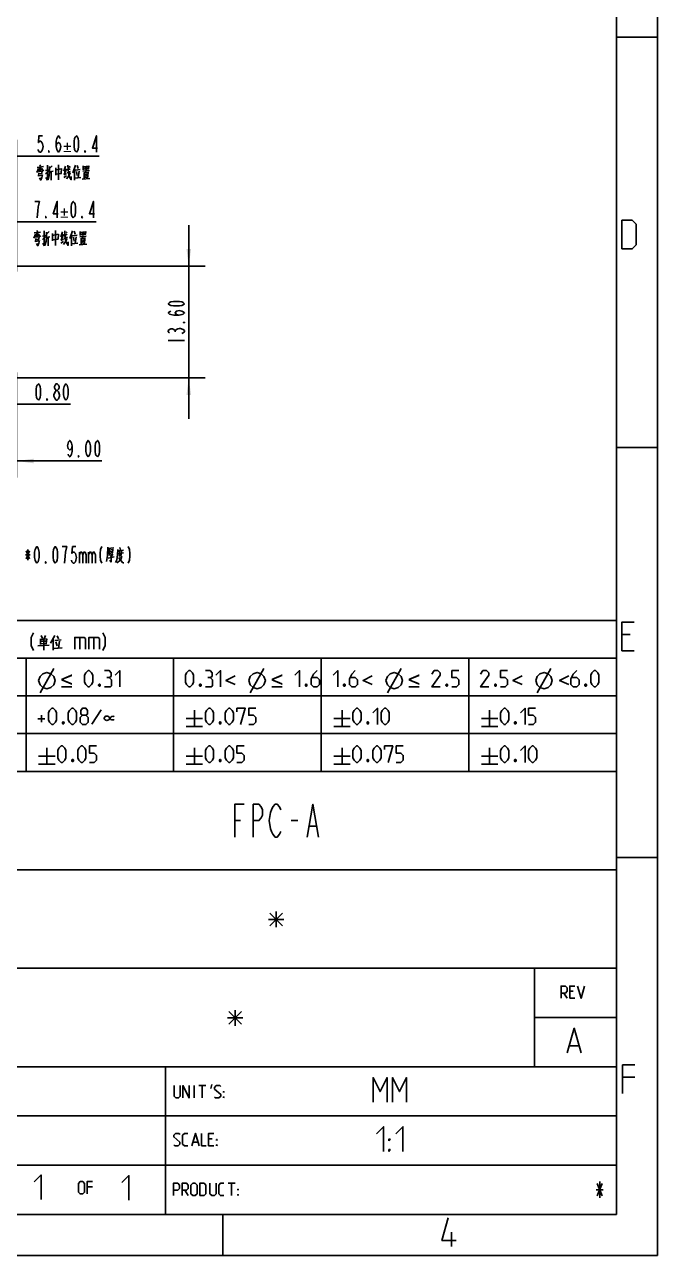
# Model space of a CAD drawing. Header units: millimetres. Extents: x 0 to 210, y 0 to 297.
# Drawn here: x 132.8 to 210, y 0 to 150 of the extents above; entities that cross this region are included whole.
import ezdxf

# ---------------------------------------------------------------- set-up
doc = ezdxf.new("R2010")
doc.units = ezdxf.units.MM
doc.header["$LTSCALE"] = 19.36
doc.layers.get('0').update_dxf_attribs({"linetype": 'CONTINUOUS'})
doc.styles.get("Standard").update_dxf_attribs({"font": 'SIMPLEX.SHX', "width": 0.56})
doc.dimstyles.new('DIMSTYLE_3', dxfattribs={"dimtxt": 2, "dimasz": 2.1, "dimexe": 2, "dimexo": 0.35, "dimgap": 0.5, "dimtad": 1, "dimzin": 0, "dimdsep": 46, "dimtxsty": 'STANDARD', "dimblk": '_FILLED', "dimblk1": '_FILLED', "dimblk2": '_FILLED', "dimcen": 0.09, "dimazin": 0, "dimtp": 0.01, "dimtm": 0.01, "dimtfac": 1, "dimtofl": 0, "dimtmove": 0, "dimatfit": 3, "dimldrblk": '_FILLED', "dimfxl": 1, "dimtolj": 1, "dimtzin": 0, "dimarcsym": 0})
doc.dimstyles.new('DIMSTYLE_5', dxfattribs={"dimtxt": 2, "dimasz": 2.1, "dimexe": 2, "dimexo": 0.35, "dimgap": 0.5, "dimtad": 1, "dimdec": 1, "dimzin": 0, "dimdsep": 46, "dimtxsty": 'STANDARD', "dimblk": '_FILLED', "dimblk1": '_FILLED', "dimblk2": '_FILLED', "dimcen": 0.09, "dimazin": 0, "dimtol": 1, "dimtp": 0.4, "dimtm": 0.4, "dimtfac": 1, "dimtdec": 1, "dimtofl": 0, "dimtmove": 0, "dimatfit": 3, "dimldrblk": '_FILLED', "dimfxl": 1, "dimtolj": 1, "dimtzin": 0, "dimarcsym": 0})

# ---------------------------------------------------------------- blocks, each defined once
blk = doc.blocks.new('_FILLED')
at = {"color": 0, "linetype": 'BYBLOCK'}
blk.add_solid([(0, 0), (-1, 0.133), (-1, -0.133)], dxfattribs=at)
blk = doc.blocks.new('*D2')
at = {"color": 2}
for p, q in [((152.84, 120.58), (152.84, 125.58)), ((152.84, 125.58), (152.84, 113.78)), ((131.18, 120.58), (154.84, 120.58)), ((152.84, 101.98), (152.84, 113.78)), ((131.18, 106.98), (154.84, 106.98)), ((152.84, 106.98), (152.84, 101.98))]:
    blk.add_line(p, q, dxfattribs=at)
at = {"color": 2, "xscale": 2.1, "yscale": 2.1, "zscale": 2.1}
for p, rotation in [((152.84, 120.58), 270), ((152.84, 106.98), 90)]:
    blk.add_blockref('_FILLED', p, dxfattribs=dict(at, rotation=rotation))
blk = doc.blocks.new('*D18')
at = {"color": 2}
for p, q in [((126.18, 122.14), (126.18, 135.99)), ((131.83, 119.93), (131.83, 135.99)), ((126.18, 133.99), (129, 133.99)), ((131.83, 133.99), (129, 133.99)), ((129, 133.99), (141.93, 133.99))]:
    blk.add_line(p, q, dxfattribs=at)
at = {"color": 2, "xscale": 2.1, "yscale": 2.1, "zscale": 2.1, "rotation": 180}
blk.add_blockref('_FILLED', (126.18, 133.99), dxfattribs=at)
at = {"color": 2, "xscale": 2.1, "yscale": 2.1, "zscale": 2.1}
blk.add_blockref('_FILLED', (131.83, 133.99), dxfattribs=at)
blk = doc.blocks.new('*D19')
at = {"color": 2}
for p, q in [((124.46, 122.14), (124.46, 127.99)), ((131.83, 119.93), (131.83, 127.99)), ((124.46, 125.99), (128.14, 125.99)), ((131.83, 125.99), (128.14, 125.99)), ((128.14, 125.99), (141.56, 125.99))]:
    blk.add_line(p, q, dxfattribs=at)
at = {"color": 2, "xscale": 2.1, "yscale": 2.1, "zscale": 2.1, "rotation": 180}
blk.add_blockref('_FILLED', (124.46, 125.99), dxfattribs=at)
at = {"color": 2, "xscale": 2.1, "yscale": 2.1, "zscale": 2.1}
blk.add_blockref('_FILLED', (131.83, 125.99), dxfattribs=at)
blk = doc.blocks.new('*D25')
at = {"color": 2}
for p, q in [((125.77, 106.63), (125.77, 101.75)), ((126.57, 106.63), (126.57, 101.75)), ((125.77, 103.75), (120.77, 103.75)), ((120.77, 103.75), (126.17, 103.75)), ((138.42, 103.75), (126.17, 103.75)), ((126.57, 103.75), (138.42, 103.75))]:
    blk.add_line(p, q, dxfattribs=at)
at = {"color": 2, "xscale": 2.1, "yscale": 2.1, "zscale": 2.1}
blk.add_blockref('_FILLED', (125.77, 103.75), dxfattribs=at)
at = {"color": 2, "xscale": 2.1, "yscale": 2.1, "zscale": 2.1, "rotation": 180}
blk.add_blockref('_FILLED', (126.57, 103.75), dxfattribs=at)
blk = doc.blocks.new('*D31')
at = {"color": 2}
for p, q in [((122.83, 106.63), (122.83, 94.84)), ((131.83, 107.63), (131.83, 94.84)), ((122.83, 96.84), (117.83, 96.84)), ((117.83, 96.84), (127.33, 96.84)), ((142.25, 96.84), (127.33, 96.84)), ((131.83, 96.84), (142.25, 96.84))]:
    blk.add_line(p, q, dxfattribs=at)
at = {"color": 2, "xscale": 2.1, "yscale": 2.1, "zscale": 2.1}
blk.add_blockref('_FILLED', (122.83, 96.84), dxfattribs=at)
at = {"color": 2, "xscale": 2.1, "yscale": 2.1, "zscale": 2.1, "rotation": 180}
blk.add_blockref('_FILLED', (131.83, 96.84), dxfattribs=at)

msp = doc.modelspace()

# ---------------------------------------------------------------- linework, layer by layer
at = {"color": 2}
for p, q in [((210, 297), (210, 0)), ((205, 148.5), (210, 148.5)), ((134.528, 132.508), (134.315, 132.024)), ((134.368, 132.637), (135.142, 132.734)), ((134.955, 132.186), (134.502, 132.121)), ((134.635, 132.67), (134.635, 132.25)), ((134.688, 132.96), (134.768, 132.766)), ((134.795, 132.67), (134.795, 132.25)), ((134.902, 132.508), (135.115, 132.186)), ((134.928, 131.895), (134.955, 132.218)), ((135.355, 131.831), (135.755, 132.154)), ((135.755, 132.347), (135.382, 132.25)), ((135.595, 132.895), (135.595, 131.089)), ((135.862, 132.508), (136.182, 132.831)), ((135.862, 132.089), (136.288, 132.186)), ((136.048, 132.121), (136.048, 131.057)), ((136.608, 132.573), (136.608, 131.67)), ((136.608, 132.347), (137.302, 132.476)), ((136.955, 132.928), (136.955, 131.121)), ((137.328, 132.508), (137.275, 131.895)), ((137.595, 132.186), (137.835, 132.283)), ((137.808, 132.799), (137.622, 132.186)), ((137.915, 132.476), (137.648, 131.766)), ((137.995, 132.283), (138.368, 132.476)), ((137.995, 131.96), (138.422, 132.121)), ((138.262, 132.799), (138.368, 132.637)), ((139.035, 132.895), (138.688, 131.96)), ((138.902, 132.508), (138.902, 131.089)), ((139.035, 132.283), (139.595, 132.379)), ((139.142, 132.121), (139.248, 131.637)), ((139.248, 132.863), (139.355, 132.508)), ((139.462, 132.186), (139.355, 131.347)), ((139.915, 132.154), (140.715, 132.25)), ((139.968, 132.831), (139.968, 132.315)), ((140.635, 132.766), (139.968, 132.702)), ((139.968, 132.412), (140.662, 132.476)), ((140.208, 132.702), (140.208, 132.476)), ((140.315, 132.347), (140.288, 131.96)), ((140.422, 132.702), (140.395, 132.476)), ((140.502, 131.25), (140.555, 132.089)), ((140.608, 132.476), (140.662, 132.831)), ((134.555, 131.96), (134.502, 131.573)), ((134.982, 131.702), (134.528, 131.605)), ((134.555, 131.863), (134.955, 131.895)), ((135.008, 131.734), (134.928, 131.379)), ((135.408, 131.412), (135.595, 131.089)), ((137.302, 131.895), (136.608, 131.799)), ((137.942, 131.895), (137.622, 131.734)), ((137.622, 131.379), (137.942, 131.605)), ((138.982, 131.315), (139.675, 131.379)), ((139.835, 131.186), (140.795, 131.283)), ((140.528, 132.024), (140.075, 131.96)), ((140.075, 132.024), (140.075, 131.186)), ((140.075, 131.766), (140.422, 131.799)), ((140.422, 131.637), (140.075, 131.573)), ((140.075, 131.412), (140.422, 131.444)), ((134.623, 128.49), (134.063, 128.49)), ((133.996, 124.635), (134.77, 124.732)), ((134.263, 124.667), (134.263, 124.248)), ((134.316, 124.958), (134.396, 124.764)), ((134.423, 124.667), (134.423, 124.248)), ((135.223, 124.893), (135.223, 123.087)), ((135.49, 124.506), (135.81, 124.829)), ((136.236, 124.57), (136.236, 123.667)), ((136.583, 124.925), (136.583, 123.119)), ((137.436, 124.796), (137.25, 124.183)), ((137.89, 124.796), (137.996, 124.635)), ((138.663, 124.893), (138.316, 123.958)), ((138.876, 124.861), (138.983, 124.506)), ((139.596, 124.829), (139.596, 124.312)), ((140.263, 124.764), (139.596, 124.699)), ((139.836, 124.699), (139.836, 124.474)), ((140.05, 124.699), (140.023, 124.474)), ((140.236, 124.474), (140.29, 124.829)), ((134.156, 124.506), (133.943, 124.022)), ((134.583, 124.183), (134.13, 124.119)), ((134.183, 123.958), (134.13, 123.57)), ((134.61, 123.699), (134.156, 123.603)), ((134.183, 123.861), (134.583, 123.893)), ((134.53, 124.506), (134.743, 124.183)), ((134.556, 123.893), (134.583, 124.216)), ((134.636, 123.732), (134.556, 123.377)), ((134.983, 123.829), (135.383, 124.151)), ((135.383, 124.345), (135.01, 124.248)), ((135.036, 123.409), (135.223, 123.087)), ((135.49, 124.087), (135.916, 124.183)), ((135.676, 124.119), (135.676, 123.054)), ((136.236, 124.345), (136.93, 124.474)), ((136.93, 123.893), (136.236, 123.796)), ((136.956, 124.506), (136.903, 123.893)), ((137.223, 124.183), (137.463, 124.28)), ((137.57, 123.893), (137.25, 123.732)), ((137.25, 123.377), (137.57, 123.603)), ((137.543, 124.474), (137.276, 123.764)), ((137.623, 124.28), (137.996, 124.474)), ((137.623, 123.958), (138.05, 124.119)), ((138.53, 124.506), (138.53, 123.087)), ((138.61, 123.312), (139.303, 123.377)), ((138.663, 124.28), (139.223, 124.377)), ((138.77, 124.119), (138.876, 123.635)), ((139.09, 124.183), (138.983, 123.345)), ((139.463, 123.183), (140.423, 123.28)), ((139.543, 124.151), (140.343, 124.248)), ((139.596, 124.409), (140.29, 124.474)), ((140.156, 124.022), (139.703, 123.958)), ((139.703, 124.022), (139.703, 123.183)), ((139.703, 123.764), (140.05, 123.796)), ((140.05, 123.635), (139.703, 123.57)), ((139.703, 123.409), (140.05, 123.441)), ((139.943, 124.345), (139.916, 123.958)), ((140.13, 123.248), (140.183, 124.087)), ((151.174, 112.588), (151.174, 112.728)), ((150.34, 111.538), (152.34, 111.538)), ((205, 98.5), (210, 98.5)), ((132.993, 85.9), (133.413, 84.9)), ((132.993, 84.9), (133.413, 85.9)), ((133.203, 86.066), (133.203, 84.733)), ((137.963, 86.4), (137.403, 86.4)), ((139.503, 85.733), (139.503, 84.4)), ((140.623, 85.733), (140.623, 84.4)), ((142.99, 86.174), (143.683, 86.271)), ((143.15, 86.109), (143.15, 85.496)), ((143.577, 86.045), (143.15, 85.98)), ((143.15, 85.755), (143.47, 85.819)), ((143.15, 85.561), (143.577, 85.626)), ((143.55, 85.626), (143.577, 86.109)), ((144.19, 85.884), (144.883, 85.98)), ((144.217, 85.529), (144.883, 85.626)), ((144.376, 85.884), (144.376, 85.271)), ((144.43, 86.303), (144.51, 85.98)), ((144.617, 85.367), (144.643, 85.884)), ((132.923, 85.4), (133.483, 85.4)), ((143.016, 85.013), (143.763, 85.142)), ((143.097, 85.367), (143.55, 85.432)), ((143.39, 84.496), (143.203, 84.755)), ((143.363, 85.142), (143.577, 85.464)), ((144.51, 84.755), (144.083, 84.432)), ((144.323, 85.109), (144.67, 85.174)), ((144.376, 85.303), (144.643, 85.367)), ((118, 77.4), (205, 77.4)), ((205, 77.4), (205, 59)), ((134.771, 75.178), (134.771, 74.469)), ((135.495, 75.146), (134.771, 75.081)), ((134.848, 75.565), (135, 75.21)), ((135.152, 73.759), (135.152, 75.114)), ((135.381, 75.565), (135.19, 75.146)), ((135.533, 75.178), (135.457, 74.598)), ((136.486, 75.565), (135.99, 74.63)), ((136.295, 75.178), (136.295, 73.759)), ((136.486, 74.952), (137.286, 75.049)), ((136.79, 75.533), (136.943, 75.178)), ((139.562, 75.329), (139.562, 73.9)), ((141.276, 75.329), (141.276, 73.9)), ((206.679, 75.695), (205.679, 75.695)), ((134.429, 74.307), (135.8, 74.404)), ((134.771, 74.533), (135.533, 74.598)), ((134.886, 74.856), (135.381, 74.888)), ((136.41, 73.985), (137.4, 74.049)), ((136.638, 74.791), (136.79, 74.307)), ((137.095, 74.856), (136.943, 74.017)), ((205.679, 73.695), (207.179, 73.695)), ((118, 72.8), (205, 72.8)), ((133, 72.8), (133, 59)), ((151, 72.8), (151, 59)), ((169, 72.8), (169, 59)), ((187, 72.8), (187, 59)), ((134.7, 68.562), (136.367, 71.562)), ((160.348, 68.562), (162.014, 71.562)), ((177.062, 68.562), (178.729, 71.562)), ((195.348, 68.562), (197.014, 71.562)), ((118, 68.2), (205, 68.2)), ((142.152, 66.51), (141.01, 64.748)), ((153.533, 66.462), (153.533, 64.462)), ((171.533, 66.462), (171.533, 64.462)), ((189.533, 66.462), (189.533, 64.462)), ((134.438, 65.414), (135.295, 65.414)), ((134.867, 64.986), (134.867, 65.843)), ((142.543, 65.527), (142.581, 65.591)), ((142.543, 65.43), (142.543, 65.527)), ((142.581, 65.591), (142.657, 65.688)), ((142.657, 65.688), (142.733, 65.72)), ((142.962, 65.72), (143.076, 65.656)), ((143.076, 65.656), (143.343, 65.333)), ((143.076, 65.301), (143.343, 65.623)), ((143.343, 65.623), (143.457, 65.688)), ((143.457, 65.688), (143.571, 65.72)), ((143.571, 65.72), (143.686, 65.688)), ((143.686, 65.688), (143.762, 65.656)), ((152.533, 65.462), (154.533, 65.462)), ((170.533, 65.462), (172.533, 65.462)), ((188.533, 65.462), (190.533, 65.462)), ((118, 63.6), (205, 63.6)), ((152.533, 64.462), (154.533, 64.462)), ((170.533, 64.462), (172.533, 64.462)), ((188.533, 64.462), (190.533, 64.462)), ((135.533, 61.862), (135.533, 59.862)), ((153.533, 61.862), (153.533, 59.862)), ((171.533, 61.862), (171.533, 59.862)), ((189.533, 61.862), (189.533, 59.862)), ((134.533, 60.862), (136.533, 60.862)), ((152.533, 60.862), (154.533, 60.862)), ((170.533, 60.862), (172.533, 60.862)), ((188.533, 60.862), (190.533, 60.862)), ((69, 59), (205, 59)), ((118, 59), (205, 59)), ((134.533, 59.862), (136.533, 59.862)), ((152.533, 59.862), (154.533, 59.862)), ((170.533, 59.862), (172.533, 59.862)), ((188.533, 59.862), (190.533, 59.862)), ((205, 59), (205, 5)), ((205, 48.5), (210, 48.5)), ((69, 47), (205, 47)), ((69, 35), (205, 35)), ((195, 35), (195, 23)), ((198.569, 31.979), (198.993, 31.343)), ((199.734, 32.19), (199.31, 32.19)), ((199.31, 31.343), (199.946, 31.343)), ((195, 29), (205, 29)), ((69, 23), (205, 23)), ((150, 23), (150, 5)), ((207.261, 21.716), (205.761, 21.716)), ((153.487, 19.194), (153.487, 20.694)), ((154.059, 20.694), (154.916, 20.694)), ((154.487, 19.194), (154.487, 20.694)), ((155.666, 20.837), (155.523, 20.337)), ((69, 17), (205, 17)), ((153.377, 13.79), (153.948, 13.79)), ((155.698, 14.218), (155.269, 14.218)), ((155.269, 13.361), (155.912, 13.361)), ((69, 11), (205, 11)), ((141.091, 8.346), (140.448, 8.346)), ((152.353, 7.934), (152.782, 7.291)), ((157.639, 8.791), (158.496, 8.791)), ((158.068, 7.291), (158.068, 8.791)), ((69, 5), (205, 5)), ((157, 0), (157, 5)), ((184.881, 1.073), (184.881, 2.823)), ((210, 0), (0, 0))]:
    msp.add_line(p, q, dxfattribs=at)
at = {"color": 7}
for p, q in [((205, 292), (205, 5)), ((158.46, 53), (159.16, 53)), ((165.32, 53), (166.16, 53)), ((167.56, 52.333), (168.4, 52.333)), ((205, 47), (25, 47)), ((162.548, 40.952), (164.452, 40.952)), ((162.738, 41.714), (164.262, 40.19)), ((164.262, 41.714), (162.738, 40.19)), ((163.5, 41.905), (163.5, 40)), ((157.548, 28.952), (159.452, 28.952)), ((157.738, 29.714), (159.262, 28.19)), ((159.262, 29.714), (157.738, 28.19)), ((158.5, 29.905), (158.5, 28)), ((199.286, 25.536), (200.429, 25.536)), ((202.54, 8), (203.38, 8)), ((202.645, 8.75), (203.275, 7.25)), ((202.645, 7.25), (203.275, 8.75)), ((202.96, 9), (202.96, 7)), ((205, 5), (25, 5))]:
    msp.add_line(p, q, dxfattribs=at)
at = {"color": 2}
for points in [[(134.995, 136.492), (134.575, 136.492), (134.505, 135.659), (134.645, 135.826), (134.785, 135.826), (134.925, 135.659), (134.995, 135.492), (135.065, 135.159), (134.995, 134.826), (134.925, 134.659), (134.785, 134.492), (134.645, 134.492), (134.505, 134.659), (134.435, 134.826)], [(136.675, 135.159), (136.745, 135.492), (136.955, 135.659), (137.165, 135.492), (137.235, 135.159), (137.165, 134.826), (137.095, 134.659), (136.955, 134.492), (136.815, 134.659), (136.745, 134.826), (136.675, 135.159), (136.675, 135.826), (136.745, 136.159), (136.815, 136.326), (136.955, 136.492), (137.095, 136.326), (137.165, 136.159)], [(139.131, 134.492), (138.991, 134.659), (138.921, 134.826), (138.851, 135.159), (138.851, 135.826), (138.921, 136.159), (138.991, 136.326), (139.131, 136.492), (139.271, 136.326), (139.341, 136.159), (139.411, 135.826), (139.411, 135.159), (139.341, 134.826), (139.271, 134.659), (139.131, 134.492)], [(141.581, 134.492), (141.581, 136.492), (141.091, 134.992), (141.721, 134.992)], [(135.835, 134.492), (135.765, 134.492), (135.765, 134.659), (135.835, 134.492)], [(140.251, 134.492), (140.181, 134.492), (140.181, 134.659), (140.251, 134.492)], [(135.862, 132.734), (135.862, 132.121), (135.808, 131.637), (135.675, 131.121)], [(138.102, 132.895), (138.155, 131.96), (138.262, 131.508)], [(134.928, 131.412), (134.795, 131.089), (134.635, 131.347)], [(138.395, 131.96), (138.235, 131.637), (137.915, 131.25)], [(138.262, 131.508), (138.502, 131.121), (138.502, 131.541)], [(134.343, 126.49), (134.413, 127.323), (134.483, 127.823), (134.623, 128.49)], [(136.793, 126.49), (136.793, 128.49), (136.303, 126.99), (136.933, 126.99)], [(138.76, 126.49), (138.62, 126.656), (138.55, 126.823), (138.48, 127.156), (138.48, 127.823), (138.55, 128.156), (138.62, 128.323), (138.76, 128.49), (138.9, 128.323), (138.97, 128.156), (139.04, 127.823), (139.04, 127.156), (138.97, 126.823), (138.9, 126.656), (138.76, 126.49)], [(141.21, 126.49), (141.21, 128.49), (140.72, 126.99), (141.35, 126.99)], [(135.463, 126.49), (135.393, 126.49), (135.393, 126.656), (135.463, 126.49)], [(139.88, 126.49), (139.81, 126.49), (139.81, 126.656), (139.88, 126.49)], [(205.679, 122.695), (205.679, 126.195), (206.929, 126.195), (207.429, 125.695), (207.429, 123.195), (206.929, 122.695), (205.679, 122.695)], [(135.49, 124.732), (135.49, 124.119), (135.436, 123.635), (135.303, 123.119)], [(137.73, 124.893), (137.783, 123.958), (137.89, 123.506)], [(134.556, 123.409), (134.423, 123.087), (134.263, 123.345)], [(138.023, 123.958), (137.863, 123.635), (137.543, 123.248)], [(137.89, 123.506), (138.13, 123.119), (138.13, 123.538)], [(152.34, 116.018), (152.174, 115.878), (152.007, 115.808), (151.674, 115.738), (151.007, 115.738), (150.674, 115.808), (150.507, 115.878), (150.34, 116.018), (150.507, 116.158), (150.674, 116.228), (151.007, 116.298), (151.674, 116.298), (152.007, 116.228), (152.174, 116.158), (152.34, 116.018)], [(151.674, 114.618), (151.34, 114.688), (151.174, 114.898), (151.34, 115.108), (151.674, 115.178), (152.007, 115.108), (152.174, 115.038), (152.34, 114.898), (152.174, 114.758), (152.007, 114.688), (151.674, 114.618), (151.007, 114.618), (150.674, 114.688), (150.507, 114.758), (150.34, 114.898), (150.507, 115.038), (150.674, 115.108)], [(150.507, 112.448), (150.34, 112.588), (150.34, 112.728), (150.507, 112.868), (150.674, 112.938), (150.84, 112.938), (151.007, 112.868), (151.174, 112.728), (151.34, 112.868), (151.507, 112.938), (151.674, 113.008), (151.84, 113.008), (152.174, 112.868)], [(152.174, 112.868), (152.34, 112.728), (152.34, 112.588), (152.174, 112.448), (152.007, 112.378)], [(152.34, 113.778), (152.34, 113.708), (152.174, 113.708), (152.34, 113.778)], [(134.497, 104.255), (134.357, 104.421), (134.287, 104.588), (134.217, 104.921), (134.217, 105.588), (134.287, 105.921), (134.357, 106.088), (134.497, 106.255), (134.637, 106.088), (134.707, 105.921), (134.777, 105.588), (134.777, 104.921), (134.707, 104.588), (134.637, 104.421), (134.497, 104.255)], [(136.387, 104.755), (136.387, 104.921), (136.527, 105.255)], [(136.667, 105.421), (136.527, 105.588), (136.457, 105.755), (136.457, 105.921), (136.527, 106.088), (136.667, 106.255), (136.807, 106.255), (136.947, 106.088), (137.017, 105.921), (137.017, 105.755), (136.947, 105.588), (136.807, 105.421)], [(136.527, 105.255), (136.667, 105.421), (136.807, 105.421), (136.947, 105.255)], [(136.947, 105.255), (137.087, 104.921), (137.087, 104.755)], [(137.857, 104.255), (137.717, 104.421), (137.647, 104.588), (137.577, 104.921), (137.577, 105.588), (137.647, 105.921), (137.717, 106.088), (137.857, 106.255), (137.997, 106.088), (138.067, 105.921), (138.137, 105.588), (138.137, 104.921), (138.067, 104.588), (137.997, 104.421), (137.857, 104.255)], [(135.617, 104.255), (135.547, 104.255), (135.547, 104.421), (135.617, 104.255)], [(136.667, 104.255), (136.527, 104.421), (136.387, 104.755)], [(137.087, 104.755), (136.947, 104.421), (136.807, 104.255), (136.667, 104.255)], [(138.61, 98.676), (138.54, 98.343), (138.33, 98.176), (138.12, 98.343), (138.05, 98.676), (138.12, 99.009), (138.19, 99.176), (138.33, 99.343), (138.47, 99.176), (138.54, 99.009), (138.61, 98.676), (138.61, 98.009), (138.54, 97.676), (138.47, 97.509), (138.33, 97.343), (138.19, 97.509), (138.12, 97.676)], [(140.57, 97.343), (140.43, 97.509), (140.36, 97.676), (140.29, 98.009), (140.29, 98.676), (140.36, 99.009), (140.43, 99.176), (140.57, 99.343), (140.71, 99.176), (140.78, 99.009), (140.85, 98.676), (140.85, 98.009), (140.78, 97.676), (140.71, 97.509), (140.57, 97.343)], [(141.69, 97.343), (141.55, 97.509), (141.48, 97.676), (141.41, 98.009), (141.41, 98.676), (141.48, 99.009), (141.55, 99.176), (141.69, 99.343), (141.83, 99.176), (141.9, 99.009), (141.97, 98.676), (141.97, 98.009), (141.9, 97.676), (141.83, 97.509), (141.69, 97.343)], [(139.45, 97.343), (139.38, 97.343), (139.38, 97.509), (139.45, 97.343)], [(134.323, 84.4), (134.183, 84.566), (134.113, 84.733), (134.043, 85.066), (134.043, 85.733), (134.113, 86.066), (134.183, 86.233), (134.323, 86.4), (134.463, 86.233), (134.533, 86.066), (134.603, 85.733), (134.603, 85.066), (134.533, 84.733), (134.463, 84.566), (134.323, 84.4)], [(136.563, 84.4), (136.423, 84.566), (136.353, 84.733), (136.283, 85.066), (136.283, 85.733), (136.353, 86.066), (136.423, 86.233), (136.563, 86.4), (136.703, 86.233), (136.773, 86.066), (136.843, 85.733), (136.843, 85.066), (136.773, 84.733), (136.703, 84.566), (136.563, 84.4)], [(137.683, 84.4), (137.753, 85.233), (137.823, 85.733), (137.963, 86.4)], [(139.083, 86.4), (138.663, 86.4), (138.593, 85.566), (138.733, 85.733), (138.873, 85.733), (139.013, 85.566), (139.083, 85.4), (139.153, 85.066), (139.083, 84.733), (139.013, 84.566), (138.873, 84.4), (138.733, 84.4), (138.593, 84.566), (138.523, 84.733)], [(139.503, 85.4), (139.643, 85.733), (139.783, 85.733), (139.923, 85.4), (139.923, 84.4)], [(139.923, 85.4), (140.063, 85.733), (140.203, 85.733), (140.343, 85.4), (140.343, 84.4)], [(140.623, 85.4), (140.763, 85.733), (140.903, 85.733), (141.043, 85.4), (141.043, 84.4)], [(141.043, 85.4), (141.183, 85.733), (141.323, 85.733), (141.463, 85.4), (141.463, 84.4)], [(142.233, 86.4), (142.093, 86.066), (142.023, 85.566), (142.023, 85.233), (142.093, 84.733), (142.233, 84.4)], [(142.99, 86.335), (142.937, 85.303), (142.803, 84.593)], [(144.19, 86.045), (144.163, 85.4), (144.057, 84.787), (143.923, 84.464)], [(145.453, 86.4), (145.593, 86.066), (145.663, 85.566), (145.663, 85.233), (145.593, 84.733), (145.453, 84.4)], [(135.443, 84.4), (135.373, 84.4), (135.373, 84.566), (135.443, 84.4)], [(143.337, 85.271), (143.39, 85.077), (143.39, 84.496)], [(144.323, 85.013), (144.803, 84.432), (144.91, 84.432)], [(144.51, 84.755), (144.59, 84.948), (144.697, 85.238)], [(205.679, 73.695), (205.679, 77.195), (207.179, 77.195)], [(133.886, 73.757), (133.6, 74.329), (133.6, 75.329), (133.886, 75.9)], [(138.943, 73.9), (138.943, 75.329), (140.086, 75.329), (140.229, 75.186), (140.229, 73.9)], [(140.657, 73.9), (140.657, 75.329), (141.8, 75.329), (141.943, 75.186), (141.943, 73.9)], [(142.371, 73.757), (142.657, 74.329), (142.657, 75.329), (142.371, 75.9)], [(134.533, 70.062), (134.7, 70.562), (135.033, 70.895), (135.533, 71.062), (136.033, 70.895), (136.367, 70.562), (136.533, 70.062), (136.367, 69.562), (136.033, 69.229), (135.533, 69.062), (135.033, 69.229), (134.7, 69.562), (134.533, 70.062)], [(140.138, 69.872), (140.138, 70.729), (140.281, 71.014), (140.566, 71.3), (140.709, 71.3), (140.995, 71.014), (141.138, 70.729), (141.138, 69.872), (140.995, 69.586), (140.709, 69.3), (140.566, 69.3), (140.281, 69.586), (140.138, 69.872)], [(143.138, 70.443), (143.376, 70.586), (143.376, 71.014), (143.138, 71.3), (142.566, 71.3)], [(143.852, 70.729), (144.423, 71.3), (144.423, 69.3)], [(152.438, 69.872), (152.438, 70.729), (152.581, 71.014), (152.867, 71.3), (153.01, 71.3), (153.295, 71.014), (153.438, 70.729), (153.438, 69.872), (153.295, 69.586), (153.01, 69.3), (152.867, 69.3), (152.581, 69.586), (152.438, 69.872)], [(155.438, 70.443), (155.676, 70.586), (155.676, 71.014), (155.438, 71.3), (154.867, 71.3)], [(156.152, 70.729), (156.724, 71.3), (156.724, 69.3)], [(158.486, 70.643), (157.381, 70.094), (158.486, 69.578)], [(160.181, 70.062), (160.348, 70.562), (160.681, 70.895), (161.181, 71.062), (161.681, 70.895), (162.014, 70.562), (162.181, 70.062), (162.014, 69.562), (161.681, 69.229), (161.181, 69.062), (160.681, 69.229), (160.348, 69.562), (160.181, 70.062)], [(165.785, 70.729), (166.357, 71.3), (166.357, 69.3)], [(168.5, 71.3), (168.071, 70.872), (167.785, 70.3), (167.785, 69.586), (168.071, 69.3), (168.5, 69.3), (168.785, 69.586), (168.785, 70.157), (168.5, 70.443), (167.881, 70.443)], [(170.438, 70.729), (171.01, 71.3), (171.01, 69.3)], [(173.152, 71.3), (172.724, 70.872), (172.438, 70.3), (172.438, 69.586), (172.724, 69.3), (173.152, 69.3), (173.438, 69.586), (173.438, 70.157), (173.152, 70.443), (172.533, 70.443)], [(175.2, 70.643), (174.095, 70.094), (175.2, 69.578)], [(176.895, 70.062), (177.062, 70.562), (177.395, 70.895), (177.895, 71.062), (178.395, 70.895), (178.729, 70.562), (178.895, 70.062), (178.729, 69.562), (178.395, 69.229), (177.895, 69.062), (177.395, 69.229), (177.062, 69.562), (176.895, 70.062)], [(183.5, 69.3), (182.5, 69.3), (183.5, 70.729), (183.5, 71.014), (183.214, 71.3), (182.785, 71.3), (182.5, 70.872)], [(184.928, 69.3), (185.5, 69.3), (185.785, 69.586), (185.785, 70.157), (185.5, 70.443), (184.928, 70.443), (184.928, 71.3), (185.785, 71.3)], [(189.438, 69.3), (188.438, 69.3), (189.438, 70.729), (189.438, 71.014), (189.152, 71.3), (188.724, 71.3), (188.438, 70.872)], [(190.867, 69.3), (191.438, 69.3), (191.724, 69.586), (191.724, 70.157), (191.438, 70.443), (190.867, 70.443), (190.867, 71.3), (191.724, 71.3)], [(193.486, 70.643), (192.381, 70.094), (193.486, 69.578)], [(195.181, 70.062), (195.348, 70.562), (195.681, 70.895), (196.181, 71.062), (196.681, 70.895), (197.014, 70.562), (197.181, 70.062), (197.014, 69.562), (196.681, 69.229), (196.181, 69.062), (195.681, 69.229), (195.348, 69.562), (195.181, 70.062)], [(199.181, 70.643), (198.076, 70.094), (199.181, 69.578)], [(200.162, 71.3), (199.733, 70.872), (199.448, 70.3), (199.448, 69.586), (199.733, 69.3), (200.162, 69.3), (200.448, 69.586), (200.448, 70.157), (200.162, 70.443), (199.543, 70.443)], [(201.876, 69.872), (201.876, 70.729), (202.019, 71.014), (202.305, 71.3), (202.448, 71.3), (202.733, 71.014), (202.876, 70.729), (202.876, 69.872), (202.733, 69.586), (202.448, 69.3), (202.305, 69.3), (202.019, 69.586), (201.876, 69.872)], [(141.995, 69.634), (142.042, 69.538), (142.042, 69.491), (141.995, 69.395), (141.9, 69.395), (141.852, 69.491), (141.852, 69.538), (141.9, 69.634), (141.995, 69.634)], [(142.566, 69.3), (143.281, 69.3), (143.423, 69.443), (143.423, 70.157), (143.138, 70.443), (142.852, 70.443)], [(154.295, 69.634), (154.343, 69.538), (154.343, 69.491), (154.295, 69.395), (154.2, 69.395), (154.152, 69.491), (154.152, 69.538), (154.2, 69.634), (154.295, 69.634)], [(154.867, 69.3), (155.581, 69.3), (155.724, 69.443), (155.724, 70.157), (155.438, 70.443), (155.152, 70.443)], [(167.214, 69.634), (167.262, 69.538), (167.262, 69.491), (167.214, 69.395), (167.119, 69.395), (167.071, 69.491), (167.071, 69.538), (167.119, 69.634), (167.214, 69.634)], [(171.867, 69.634), (171.914, 69.538), (171.914, 69.491), (171.867, 69.395), (171.771, 69.395), (171.724, 69.491), (171.724, 69.538), (171.771, 69.634), (171.867, 69.634)], [(184.357, 69.634), (184.404, 69.538), (184.404, 69.491), (184.357, 69.395), (184.262, 69.395), (184.214, 69.491), (184.214, 69.538), (184.262, 69.634), (184.357, 69.634)], [(190.295, 69.634), (190.343, 69.538), (190.343, 69.491), (190.295, 69.395), (190.2, 69.395), (190.152, 69.491), (190.152, 69.538), (190.2, 69.634), (190.295, 69.634)], [(201.305, 69.634), (201.352, 69.538), (201.352, 69.491), (201.305, 69.395), (201.21, 69.395), (201.162, 69.491), (201.162, 69.538), (201.21, 69.634), (201.305, 69.634)], [(135.724, 65.272), (135.724, 66.129), (135.867, 66.414), (136.152, 66.7), (136.295, 66.7), (136.581, 66.414), (136.724, 66.129), (136.724, 65.272), (136.581, 64.986), (136.295, 64.7), (136.152, 64.7), (135.867, 64.986), (135.724, 65.272)], [(138.152, 65.272), (138.152, 66.129), (138.295, 66.414), (138.581, 66.7), (138.724, 66.7), (139.01, 66.414), (139.152, 66.129), (139.152, 65.272), (139.01, 64.986), (138.724, 64.7), (138.581, 64.7), (138.295, 64.986), (138.152, 65.272)], [(139.867, 65.843), (139.676, 65.986), (139.676, 66.414), (139.867, 66.7), (140.295, 66.7), (140.486, 66.414), (140.486, 65.986), (140.295, 65.843), (140.581, 65.557), (140.581, 64.986), (140.295, 64.7), (139.867, 64.7), (139.581, 64.986)], [(154.867, 65.272), (154.867, 66.129), (155.01, 66.414), (155.295, 66.7), (155.438, 66.7), (155.724, 66.414), (155.867, 66.129), (155.867, 65.272), (155.724, 64.986), (155.438, 64.7), (155.295, 64.7), (155.01, 64.986), (154.867, 65.272)], [(157.295, 65.272), (157.295, 66.129), (157.438, 66.414), (157.724, 66.7), (157.867, 66.7), (158.152, 66.414), (158.295, 66.129), (158.295, 65.272), (158.152, 64.986), (157.867, 64.7), (157.724, 64.7), (157.438, 64.986), (157.295, 65.272)], [(158.724, 66.272), (158.724, 66.7), (159.724, 66.7), (159.152, 64.7)], [(160.152, 64.7), (160.724, 64.7), (161.01, 64.986), (161.01, 65.557), (160.724, 65.843), (160.152, 65.843), (160.152, 66.7), (161.01, 66.7)], [(172.867, 65.272), (172.867, 66.129), (173.01, 66.414), (173.295, 66.7), (173.438, 66.7), (173.724, 66.414), (173.867, 66.129), (173.867, 65.272), (173.724, 64.986), (173.438, 64.7), (173.295, 64.7), (173.01, 64.986), (172.867, 65.272)], [(175.295, 66.129), (175.867, 66.7), (175.867, 64.7)], [(176.295, 65.272), (176.295, 66.129), (176.438, 66.414), (176.724, 66.7), (176.867, 66.7), (177.152, 66.414), (177.295, 66.129), (177.295, 65.272), (177.152, 64.986), (176.867, 64.7), (176.724, 64.7), (176.438, 64.986), (176.295, 65.272)], [(190.867, 65.272), (190.867, 66.129), (191.01, 66.414), (191.295, 66.7), (191.438, 66.7), (191.724, 66.414), (191.867, 66.129), (191.867, 65.272), (191.724, 64.986), (191.438, 64.7), (191.295, 64.7), (191.01, 64.986), (190.867, 65.272)], [(193.295, 66.129), (193.867, 66.7), (193.867, 64.7)], [(194.295, 64.7), (194.867, 64.7), (195.152, 64.986), (195.152, 65.557), (194.867, 65.843), (194.295, 65.843), (194.295, 66.7), (195.152, 66.7)], [(137.581, 65.034), (137.629, 64.938), (137.629, 64.891), (137.581, 64.795), (137.486, 64.795), (137.438, 64.891), (137.438, 64.938), (137.486, 65.034), (137.581, 65.034)], [(139.581, 64.986), (139.581, 65.557), (139.867, 65.843), (140.295, 65.843)], [(142.543, 65.43), (142.581, 65.365), (142.657, 65.269), (142.733, 65.236)], [(142.733, 65.72), (142.848, 65.752), (142.962, 65.72)], [(142.733, 65.236), (142.848, 65.204), (142.962, 65.236), (143.076, 65.301)], [(143.343, 65.333), (143.457, 65.269), (143.571, 65.269), (143.686, 65.269), (143.762, 65.333)], [(156.724, 65.034), (156.771, 64.938), (156.771, 64.891), (156.724, 64.795), (156.629, 64.795), (156.581, 64.891), (156.581, 64.938), (156.629, 65.034), (156.724, 65.034)], [(174.724, 65.034), (174.771, 64.938), (174.771, 64.891), (174.724, 64.795), (174.629, 64.795), (174.581, 64.891), (174.581, 64.938), (174.629, 65.034), (174.724, 65.034)], [(192.724, 65.034), (192.771, 64.938), (192.771, 64.891), (192.724, 64.795), (192.629, 64.795), (192.581, 64.891), (192.581, 64.938), (192.629, 65.034), (192.724, 65.034)], [(136.867, 60.672), (136.867, 61.529), (137.01, 61.814), (137.295, 62.1), (137.438, 62.1), (137.724, 61.814), (137.867, 61.529), (137.867, 60.672), (137.724, 60.386), (137.438, 60.1), (137.295, 60.1), (137.01, 60.386), (136.867, 60.672)], [(139.295, 60.672), (139.295, 61.529), (139.438, 61.814), (139.724, 62.1), (139.867, 62.1), (140.152, 61.814), (140.295, 61.529), (140.295, 60.672), (140.152, 60.386), (139.867, 60.1), (139.724, 60.1), (139.438, 60.386), (139.295, 60.672)], [(140.724, 60.1), (141.295, 60.1), (141.581, 60.386), (141.581, 60.957), (141.295, 61.243), (140.724, 61.243), (140.724, 62.1), (141.581, 62.1)], [(154.867, 60.672), (154.867, 61.529), (155.01, 61.814), (155.295, 62.1), (155.438, 62.1), (155.724, 61.814), (155.867, 61.529), (155.867, 60.672), (155.724, 60.386), (155.438, 60.1), (155.295, 60.1), (155.01, 60.386), (154.867, 60.672)], [(157.295, 60.672), (157.295, 61.529), (157.438, 61.814), (157.724, 62.1), (157.867, 62.1), (158.152, 61.814), (158.295, 61.529), (158.295, 60.672), (158.152, 60.386), (157.867, 60.1), (157.724, 60.1), (157.438, 60.386), (157.295, 60.672)], [(158.724, 60.1), (159.295, 60.1), (159.581, 60.386), (159.581, 60.957), (159.295, 61.243), (158.724, 61.243), (158.724, 62.1), (159.581, 62.1)], [(172.867, 60.672), (172.867, 61.529), (173.01, 61.814), (173.295, 62.1), (173.438, 62.1), (173.724, 61.814), (173.867, 61.529), (173.867, 60.672), (173.724, 60.386), (173.438, 60.1), (173.295, 60.1), (173.01, 60.386), (172.867, 60.672)], [(175.295, 60.672), (175.295, 61.529), (175.438, 61.814), (175.724, 62.1), (175.867, 62.1), (176.152, 61.814), (176.295, 61.529), (176.295, 60.672), (176.152, 60.386), (175.867, 60.1), (175.724, 60.1), (175.438, 60.386), (175.295, 60.672)], [(176.724, 61.672), (176.724, 62.1), (177.724, 62.1), (177.152, 60.1)], [(178.152, 60.1), (178.724, 60.1), (179.01, 60.386), (179.01, 60.957), (178.724, 61.243), (178.152, 61.243), (178.152, 62.1), (179.01, 62.1)], [(190.867, 60.672), (190.867, 61.529), (191.01, 61.814), (191.295, 62.1), (191.438, 62.1), (191.724, 61.814), (191.867, 61.529), (191.867, 60.672), (191.724, 60.386), (191.438, 60.1), (191.295, 60.1), (191.01, 60.386), (190.867, 60.672)], [(193.295, 61.529), (193.867, 62.1), (193.867, 60.1)], [(194.295, 60.672), (194.295, 61.529), (194.438, 61.814), (194.724, 62.1), (194.867, 62.1), (195.152, 61.814), (195.295, 61.529), (195.295, 60.672), (195.152, 60.386), (194.867, 60.1), (194.724, 60.1), (194.438, 60.386), (194.295, 60.672)], [(138.724, 60.434), (138.771, 60.338), (138.771, 60.291), (138.724, 60.195), (138.629, 60.195), (138.581, 60.291), (138.581, 60.338), (138.629, 60.434), (138.724, 60.434)], [(156.724, 60.434), (156.771, 60.338), (156.771, 60.291), (156.724, 60.195), (156.629, 60.195), (156.581, 60.291), (156.581, 60.338), (156.629, 60.434), (156.724, 60.434)], [(174.724, 60.434), (174.771, 60.338), (174.771, 60.291), (174.724, 60.195), (174.629, 60.195), (174.581, 60.291), (174.581, 60.338), (174.629, 60.434), (174.724, 60.434)], [(192.724, 60.434), (192.771, 60.338), (192.771, 60.291), (192.724, 60.195), (192.629, 60.195), (192.581, 60.291), (192.581, 60.338), (192.629, 60.434), (192.724, 60.434)], [(198.251, 31.343), (198.251, 32.826), (198.781, 32.826), (198.993, 32.614), (198.993, 32.19), (198.781, 31.979), (198.251, 31.979)], [(199.31, 31.343), (199.31, 32.826), (199.946, 32.826)], [(200.264, 32.826), (200.688, 31.343), (201.112, 32.826)], [(205.761, 19.716), (205.761, 23.216), (207.261, 23.216)], [(151.059, 20.694), (151.059, 19.408), (151.273, 19.194), (151.595, 19.194), (151.809, 19.408), (151.809, 20.694)], [(152.13, 19.194), (152.13, 20.694), (152.88, 19.194), (152.88, 20.694)], [(155.987, 19.301), (156.095, 19.194), (156.523, 19.194), (156.737, 19.408), (156.737, 19.622), (155.987, 20.265), (155.987, 20.48), (156.202, 20.694), (156.63, 20.694), (156.737, 20.587)], [(157.059, 19.837), (157.059, 19.944), (157.13, 19.944), (157.059, 19.837)], [(157.059, 19.194), (157.059, 19.301), (157.13, 19.301), (157.059, 19.194)], [(151.019, 13.468), (151.127, 13.361), (151.555, 13.361), (151.769, 13.575), (151.769, 13.79), (151.019, 14.433), (151.019, 14.647), (151.234, 14.861), (151.662, 14.861), (151.769, 14.754)], [(152.734, 13.361), (152.305, 13.361), (152.091, 13.575), (152.091, 14.647), (152.305, 14.861), (152.734, 14.861)], [(153.234, 13.361), (153.662, 14.861), (154.091, 13.361)], [(154.412, 14.861), (154.412, 13.361), (154.948, 13.361)], [(155.269, 13.361), (155.269, 14.861), (155.912, 14.861)], [(156.234, 14.004), (156.234, 14.111), (156.305, 14.111), (156.234, 14.004)], [(156.234, 13.361), (156.234, 13.468), (156.305, 13.468), (156.234, 13.361)], [(139.376, 7.703), (139.376, 8.775), (139.591, 8.989), (139.912, 8.989), (140.126, 8.775), (140.126, 7.703), (139.912, 7.489), (139.591, 7.489), (139.376, 7.703)], [(140.448, 7.489), (140.448, 8.989), (141.091, 8.989)], [(150.961, 7.291), (150.961, 8.791), (151.496, 8.791), (151.711, 8.577), (151.711, 8.149), (151.496, 7.934), (150.961, 7.934)], [(152.032, 7.291), (152.032, 8.791), (152.568, 8.791), (152.782, 8.577), (152.782, 8.149), (152.568, 7.934), (152.032, 7.934)], [(153.103, 7.506), (153.103, 8.577), (153.318, 8.791), (153.639, 8.791), (153.853, 8.577), (153.853, 7.506), (153.639, 7.291), (153.318, 7.291), (153.103, 7.506)], [(154.175, 7.291), (154.175, 8.791), (154.711, 8.791), (154.925, 8.577), (154.925, 7.506), (154.711, 7.291), (154.175, 7.291)], [(155.425, 8.791), (155.425, 7.506), (155.639, 7.291), (155.961, 7.291), (156.175, 7.506), (156.175, 8.791)], [(157.139, 7.291), (156.711, 7.291), (156.496, 7.506), (156.496, 8.577), (156.711, 8.791), (157.139, 8.791)], [(158.818, 7.934), (158.818, 8.041), (158.889, 8.041), (158.818, 7.934)], [(158.818, 7.291), (158.818, 7.399), (158.889, 7.399), (158.818, 7.291)], [(185.465, 1.823), (183.715, 1.823), (184.465, 4.573)]]:
    msp.add_lwpolyline(points, dxfattribs=at)
at = {"color": 7}
for points in [[(158.46, 51), (158.46, 55), (159.58, 55)], [(160.7, 51), (160.7, 55), (161.4, 55), (161.68, 54.667), (161.82, 54.333), (161.82, 53.667), (161.68, 53.333), (161.4, 53), (160.7, 53)], [(164.06, 51.667), (163.92, 51.333), (163.64, 51), (163.36, 51), (163.08, 51.333), (162.94, 51.667), (162.8, 52), (162.66, 53), (162.8, 54), (162.94, 54.333), (163.08, 54.667), (163.36, 55), (163.64, 55), (163.92, 54.667), (164.06, 54.333)], [(167.28, 51), (167.98, 55), (168.68, 51)], [(199, 24.679), (199.857, 27.679), (200.714, 24.679)], [(175.321, 18.679), (175.321, 21.679), (176.179, 19.964), (177.036, 21.679), (177.036, 18.679)], [(177.679, 18.679), (177.679, 21.679), (178.536, 19.964), (179.393, 21.679), (179.393, 18.679)], [(175.75, 14.821), (176.607, 15.679), (176.607, 12.679)], [(178.107, 14.821), (178.964, 15.679), (178.964, 12.679)], [(177.25, 13.964), (177.25, 14.179), (177.393, 14.179), (177.25, 13.964)], [(177.25, 12.679), (177.25, 12.893), (177.393, 12.893), (177.25, 12.679)], [(133.979, 8.96), (134.836, 9.817), (134.836, 6.817)], [(144.69, 8.876), (145.547, 9.733), (145.547, 6.733)]]:
    msp.add_lwpolyline(points, dxfattribs=at)
at = {"color": 2}
for points in [[(138.118, 135.269), (138.496, 135.269), (137.587, 135.105)], [(137.954, 135.269), (138.118, 135.269), (137.587, 135.105)], [(137.954, 135.269), (137.587, 135.105), (137.587, 135.269)], [(137.954, 135.105), (137.587, 135.105), (138.496, 135.269)], [(138.118, 135.647), (137.954, 135.269), (137.954, 135.647)], [(137.954, 135.269), (138.118, 135.647), (138.118, 135.269)], [(138.118, 135.105), (137.954, 135.105), (138.496, 135.269)], [(138.118, 135.105), (137.954, 134.737), (137.954, 135.105)], [(137.954, 134.737), (138.118, 135.105), (138.118, 134.737)], [(138.118, 135.105), (138.496, 135.269), (138.496, 135.105)], [(138.496, 134.646), (137.587, 134.492), (137.587, 134.646)], [(137.587, 134.492), (138.496, 134.646), (138.496, 134.492)], [(137.746, 127.645), (137.583, 127.266), (137.583, 127.645)], [(137.583, 127.266), (137.746, 127.645), (137.746, 127.266)], [(137.746, 127.266), (138.124, 127.266), (137.215, 127.103)], [(137.583, 127.266), (137.746, 127.266), (137.215, 127.103)], [(137.583, 127.266), (137.215, 127.103), (137.215, 127.266)], [(137.583, 127.103), (137.215, 127.103), (138.124, 127.266)], [(138.124, 126.643), (137.215, 126.49), (137.215, 126.643)], [(137.215, 126.49), (138.124, 126.643), (138.124, 126.49)], [(137.746, 127.103), (137.583, 127.103), (138.124, 127.266)], [(137.746, 127.103), (137.583, 126.735), (137.583, 127.103)], [(137.583, 126.735), (137.746, 127.103), (137.746, 126.735)], [(137.746, 127.103), (138.124, 127.266), (138.124, 127.103)], [(138.601, 70.61), (137.302, 70.303), (138.601, 70.858)], [(137.302, 70.303), (138.601, 70.61), (137.565, 70.186)], [(164.249, 70.61), (162.95, 70.303), (164.249, 70.858)], [(162.95, 70.303), (164.249, 70.61), (163.213, 70.186)], [(180.963, 70.61), (179.664, 70.303), (180.963, 70.858)], [(179.664, 70.303), (180.963, 70.61), (179.927, 70.186)], [(137.565, 70.186), (137.302, 70.069), (137.302, 70.303)], [(137.302, 70.069), (137.565, 70.186), (138.601, 69.763)], [(138.601, 69.763), (138.601, 69.529), (137.302, 70.069)], [(138.601, 69.427), (137.302, 69.193), (137.302, 69.427)], [(137.302, 69.193), (138.601, 69.427), (138.601, 69.193)], [(163.213, 70.186), (162.95, 70.069), (162.95, 70.303)], [(162.95, 70.069), (163.213, 70.186), (164.249, 69.763)], [(164.249, 69.763), (164.249, 69.529), (162.95, 70.069)], [(164.249, 69.427), (162.95, 69.193), (162.95, 69.427)], [(162.95, 69.193), (164.249, 69.427), (164.249, 69.193)], [(179.927, 70.186), (179.664, 70.069), (179.664, 70.303)], [(179.664, 70.069), (179.927, 70.186), (180.963, 69.763)], [(180.963, 69.763), (180.963, 69.529), (179.664, 70.069)], [(180.963, 69.427), (179.664, 69.193), (179.664, 69.427)], [(179.664, 69.193), (180.963, 69.427), (180.963, 69.193)]]:
    msp.add_solid(points, dxfattribs=at)

# ---------------------------------------------------------------- dimensions: what is measured, and where the dimension line sits
dim = msp.add_linear_dim(base=(131.826, 133.992), p1=(126.178, 121.793), p2=(131.826, 119.578), text='<>\\P弯折中线位置', dimstyle='DIMSTYLE_5', dxfattribs=at)
dim.commit()
dim.dimension.update_dxf_attribs({"geometry": '*D18', "text_midpoint": (134.155, 133.992), "dimtype": 160})
dim = msp.add_linear_dim(base=(124.455, 125.99), p1=(131.826, 119.578), p2=(124.455, 121.793), angle=180, text='<>\\P弯折中线位置', dimstyle='DIMSTYLE_5', dxfattribs=at)
dim.commit()
dim.dimension.update_dxf_attribs({"geometry": '*D19', "text_midpoint": (133.783, 125.99), "dimtype": 160})
for base, p1, p2, angle, picture, middle in [((152.84, 120.578), (130.826, 106.978), (130.826, 120.578), 90, '*D2', (152.84, 110.978)), ((122.83, 96.843), (131.826, 107.978), (122.83, 106.978), 180, '*D31', (137.77, 96.843)), ((125.775, 103.755), (126.575, 106.978), (125.775, 106.978), 180, '*D25', (133.937, 103.755))]:
    dim = msp.add_linear_dim(base=base, p1=p1, p2=p2, angle=angle, dimstyle='DIMSTYLE_3', dxfattribs=at)
    dim.commit()
    dim.dimension.update_dxf_attribs({"geometry": picture, "text_midpoint": middle, "dimtype": 160})

doc.saveas('drawing.dxf')
